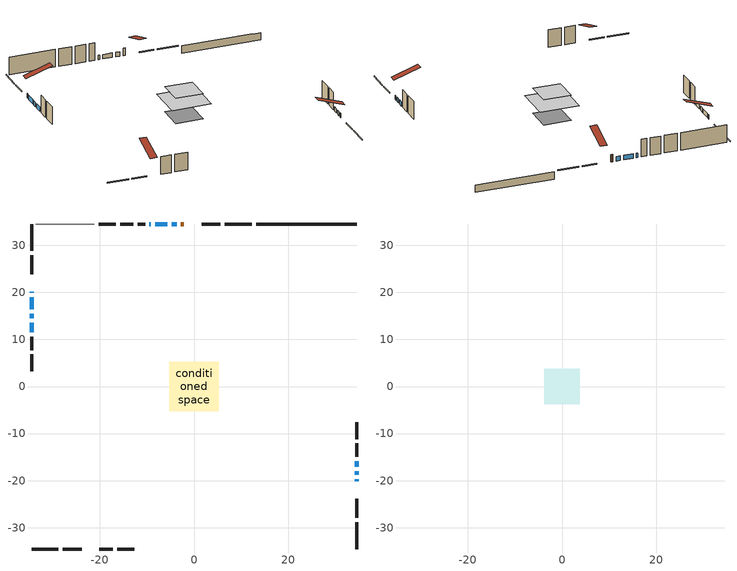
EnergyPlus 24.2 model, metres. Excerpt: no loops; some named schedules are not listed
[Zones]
conditioned space
 floor adiabatic (AdiabaticFloorConstruction): -5.28,-5.28 -5.28,5.28 5.28,5.28 5.28,-5.28 z3.05
 floor foundation (Slab1 construction): -3.73,-3.73 -3.73,3.73 3.73,3.73 3.73,-3.73 z-1.52
 wall outside (RimJoist1 construction): 12.26,34.52 6.54,34.52 / -34.52,-34.52 -28.81,-34.52 / -34.52,34.52 -34.52,28.81 / 34.52,-34.52 34.52,-28.81 z0.61:0.91
 wall outside (RimJoist2 construction): 5.61,34.52 1.61,34.52 / -27.88,-34.52 -23.88,-34.52 / -34.52,27.88 -34.52,23.88 / 34.52,-27.88 34.52,-23.88 z0.61:0.91
 wall outside (AdiabaticWallConstruction 1): -2.16,34.52 -2.77,34.52 z0.61:2.64
 wall outside (AdiabaticWallConstruction): 34.52,-20.1 34.52,-19.68 / -34.52,20.1 -34.52,19.88 / 34.52,-18.75 34.52,-17.99 / -3.69,34.52 -4.75,34.52 / -5.68,34.52 -8.22,34.52 / -34.52,18.95 -34.52,16.41 / -34.52,15.48 -34.52,14.47 / 34.52,-17.06 34.52,-15.87 / -9.15,34.52 -9.47,34.52 / -34.52,13.54 -34.52,11.51 z0.61:1.83
 wall outside (Wall2 construction): -12.87,34.52 -15.72,34.52 / -20.1,-34.52 -17.25,-34.52 / -34.52,10.58 -34.52,7.73 / 34.52,-14.94 34.52,-12.09 z0.61:5.49
 wall outside (Wall3 construction): -16.65,34.52 -20.24,34.52 / -16.33,-34.52 -12.73,-34.52 / -34.52,6.8 -34.52,3.21 / 34.52,-11.16 34.52,-7.57 z0.61:5.49
 wall foundation (FoundationWall1 construction): 13.19,34.52,-1.52 13.19,34.52,0.61 32.39,34.52,0.61 32.39,34.52,0.48 34.52,34.52,0.48 34.52,34.52,-1.52
 wall othersidecoefficients (Wall1 construction): -10.4,34.52 -11.94,34.52 z0.61:5.49
 wall adiabatic (Wall4 construction): -21.17,34.52 -33.59,34.52 z0.61:5.49
 window (WindowConstruction 8): 34.52,-20.1 34.52,-19.68 z0.61:1.83
 window (WindowConstruction 9): -34.52,20.1 -34.52,19.88 z0.61:1.83
 window (WindowConstruction): 34.52,-18.75 34.52,-17.99 z0.61:1.83
 window (WindowConstruction 1): -3.7,34.52 -4.75,34.52 z0.61:1.83
 window (WindowConstruction 2): -5.68,34.52 -8.22,34.52 z0.61:1.83
 window (WindowConstruction 3): -34.52,18.95 -34.52,16.41 z0.61:1.83
 window (WindowConstruction 4): -34.52,15.48 -34.52,14.47 z0.61:1.83
 window (WindowConstruction 5): 34.52,-17.06 34.52,-15.87 z0.61:1.83
 window (WindowConstruction 6): -9.15,34.52 -9.47,34.52 z0.61:1.83
 window (WindowConstruction 7): -34.52,13.54 -34.52,11.51 z0.61:1.83
 door (Door): -2.16,34.52 -2.77,34.52 z0.61:2.64
 ceiling adiabatic (AdiabaticFloorConstruction): 5.28,-5.28 5.28,5.28 -5.28,5.28 -5.28,-5.28 z3.05
attic - vented
 floor to conditioned space (Floor1 construction Reversed): -3.73,-3.73 -3.73,3.73 3.73,3.73 3.73,-3.73 z5.49
 roof outside (Roof1 construction): -1.23,34.52,5.49 -1.23,27.25,7.91 0.68,27.25,7.91 0.68,34.52,5.49; -21.03,-34.52,5.49 -21.03,-27.25,7.91 -22.95,-27.25,7.91 -22.95,-34.52,5.49; -34.52,21.03,5.49 -27.25,21.03,7.91 -27.25,22.95,7.91 -34.52,22.95,5.49; 34.52,-21.03,5.49 27.25,-21.03,7.91 27.25,-22.95,7.91 34.52,-22.95,5.49
[Building]
Building 1: Terrain=Suburbs
[Site:Location]
Toronto City Centre_ON: Latitude {deg}=43.63; Longitude {deg}=-79.39; Time Zone {hr}=-5; Elevation {m}=77; Keep Site Location Information=Yes
[Site:GroundTemperature:Shallow]
5.01852, 3.26908, 3.12898, 3.95918, 7.29196, 10.6092, 13.4851, 15.3069, 15.4617, 13.9799, 11.1774, 7.9619
[Site:WaterMainsTemperature]
Calculation Method=Schedule; Temperature Schedule=mains temperature schedule
[Material] Roughness=Rough; Thermal Absorptance=0.9
Name | Thickness {m} | Conductivity {W/m-K} | Density {kg/m3} | Specific Heat {J/kg-K} | Solar Absorptance | Visible Absorptance
asphalt or fiberglass shingles | 0.00635 | 0.162714 | 1121.4 | 1465.45 | 0.4 | 0.4
ceiling loosefill ins | 0.0846667 | 0.0480833 | 16.02 | 1046.75 | 0.7 | 0.7
ceiling stud and cavity | 0.1397 | 0.0882505 | 65.682 | 1177.47 | 0.7 | 0.7
concrete 4.0 in. | 0.1016 | 1.803125 | 2242.8 | 837.4 | 0.7 | 0.7
concrete 8.0 in. | 0.2032 | 1.803125 | 2242.8 | 837.4 | 0.7 | 0.7
door material | 0.04445 | 0.053851 | 512.64 | 1214.23 | 0.7 | 0.7
exterior vertical ins | 0.0454343 | 0.029427 | 32.04 | 1214.23 | 0.7 | 0.7
floor covering | 0.0127 | 0.0433444 | 54.468 | 1339.84 | 0.6 | 0.6
floor rigid ins; wall rigid ins | 0.512978 | 0.029427 | 32.04 | 1214.23 | 0.7 | 0.7
floor stud and cavity | 0.1397 | 1.75129 | 37.0049 | 1207.88 | 0.7 | 0.7
furniture material conditioned space 1 | 0.1524 | 0.115458 | 640.8 | 1214.23 | 0.6 | 0.6
gypsum board | 0.0127 | 0.160291 | 801 | 837.4 | 0.6 | 0.6
gypsum board 1 | 0.0127 | 0.160291 | 801 | 837.4 | 0.7 | 0.7
osb sheathing 0.5 in. | 0.0127 | 0.115458 | 512.64 | 1214.23 | 0.4 | 0.4
osb sheathing 0.5 in. 1 | 0.0127 | 0.115458 | 512.64 | 1214.23 | 0.7 | 0.7
osb sheathing 0.75 in. | 0.01905 | 0.115458 | 512.64 | 1214.23 | 0.7 | 0.7
osb sheathing 2.0 in. | 0.0508 | 0.115458 | 512.64 | 1214.23 | 0.7 | 0.7
rim joist rigid ins | 0.051816 | 0.029427 | 32.04 | 1214.23 | 0.7 | 0.7
rim joist stud and cavity | 0.0508 | 0.0451784 | 125.044 | 1163.47 | 0.6 | 0.6
rim joist stud and cavity 1 | 0.0508 | 0.0403734 | 125.044 | 1163.47 | 0.6 | 0.6
wall stud and cavity | 0.1397 | 0.0772867 | 139.0536 | 1170.24 | 0.7 | 0.7
wall stud and cavity 1 | 0.1397 | 0.0816238 | 139.0536 | 1170.24 | 0.7 | 0.7
wall stud and cavity 2 | 0.1397 | 0.0814562 | 139.0536 | 1170.24 | 0.7 | 0.7
wall stud and cavity 3 | 0.1397 | 0.0743881 | 139.0536 | 1170.24 | 0.7 | 0.7
wall stud and cavity 4 | 0.0889 | 0.380278 | 52.3479 | 1209.89 | 0.7 | 0.7
wall stud and cavity 5 | 0.0889 | 0.391764 | 83.0341 | 1211.67 | 0.7 | 0.7
wood siding | 0.0254 | 0.102417 | 544.68 | 1172.36 | 0.4 | 0.4
wood siding 1; wood siding 2; wood siding 3 | 0.0254 | 0.102417 | 544.68 | 1172.36 | 0.7 | 0.7
[WindowMaterial:SimpleGlazingSystem]
Name | U-Factor {W/m2-K} | Solar Heat Gain Coefficient
WindowMaterial | 2.38987 | 0.51
WindowMaterial 1 | 7.111695 | 0.75
WindowMaterial 2 | 6.84426 | 0.79
WindowMaterial 3 | 7.12703 | 0.75
WindowMaterial 4 | 2.25246 | 0.56
WindowMaterial 5 | 2.54318 | 0.43
WindowMaterial 6 | 6.779532 | 0.73
WindowMaterial 7 | 8.11613 | 0.61
[Construction]
AdiabaticFloorConstruction: floor stud and cavity, floor rigid ins, osb sheathing 0.75 in., floor covering
AdiabaticWallConstruction: wood siding 2, wall rigid ins, wall stud and cavity 4, gypsum board
AdiabaticWallConstruction 1: wood siding 3, wall rigid ins, wall stud and cavity 4, gypsum board
Door: door material
Floor1 construction Reversed: gypsum board, ceiling stud and cavity, ceiling loosefill ins
FoundationWall1 construction: concrete 8.0 in., gypsum board 1
furniture construction conditioned space 1: furniture material conditioned space 1
PartitionWallConstruction: gypsum board, wall stud and cavity 5, gypsum board
RimJoist1 construction: wood siding 1, osb sheathing 2.0 in., rim joist stud and cavity
RimJoist2 construction: wood siding 1, rim joist rigid ins, osb sheathing 2.0 in., rim joist stud and cavity 1
Roof1 construction: asphalt or fiberglass shingles
Slab1 construction: concrete 4.0 in.
Wall1 construction: osb sheathing 0.5 in., wall stud and cavity, gypsum board
Wall2 construction: wood siding, osb sheathing 0.5 in. 1, wall stud and cavity 1, gypsum board
Wall3 construction: wood siding, osb sheathing 0.5 in. 1, wall stud and cavity 2, gypsum board
Wall4 construction: osb sheathing 0.5 in., wall stud and cavity 3, gypsum board
WindowConstruction: WindowMaterial
WindowConstruction 1: WindowMaterial 1
WindowConstruction 2; WindowConstruction 3: WindowMaterial 2
WindowConstruction 4; WindowConstruction 7: WindowMaterial 3
WindowConstruction 5: WindowMaterial 4
WindowConstruction 6: WindowMaterial 5
WindowConstruction 8: WindowMaterial 6
WindowConstruction 9: WindowMaterial 7
[Zone] Multiplier=1; Part of Total Floor Area=Yes
Name | Volume {m3}
attic - vented | 21.9331
conditioned space | 418
[Space]
Name | Zone | Volume {m3}
attic - vented 1 | attic - vented | 21.9331
conditioned space 1 | conditioned space | 418
[ZoneInfiltration:EffectiveLeakageArea]
infil attic - vented 1: Zone or Space=attic - vented 1; Schedule=Always On Discrete; Effective Air Leakage Area {cm2}=2346.95; Stack Coefficient=0.000168557; Wind Coefficient=8.77189e-06
[ZoneMixing]
whole house fan mix: Zone or Space=attic - vented; Schedule=Always On Continuous; Design Flow Rate Calculation Method=Flow/Zone; Design Flow Rate {m3/s}=0; Source Zone or Space=conditioned space
[SurfaceProperty:ExposedFoundationPerimeter]
Slab1: Exposed Perimeter Calculation Method=TotalExposedPerimeter; Total Exposed Perimeter {m}=21.336
[SurfaceProperty:OtherSideCoefficients]
other non-freezing space: Combined Convective/Radiative Film Coefficient {W/m2-K}=8.35; Constant Temperature Coefficient=1; External Dry-Bulb Temperature Coefficient=0; Ground Temperature Coefficient=0; Wind Speed Coefficient=0; Zone Air Temperature Coefficient=0; Constant Temperature Schedule=other non-freezing space; Previous Other Side Temperature Coefficient=0
[InternalMass] Zone or ZoneList=conditioned space; Space or SpaceList=conditioned space 1
Name | Construction | Surface Area {m2}
furniture mass conditioned space 1 | furniture construction conditioned space 1 | 66.8961
partition wall mass | PartitionWallConstruction | 167.24
[Lights]
interior lighting: Zone or ZoneList or Space or SpaceList=conditioned space 1; Schedule=interior lighting schedule; Design Level Calculation Method=LightingLevel; Lighting Level {W}=343.2; Return Air Fraction=0; Fraction Radiant=0.6; Fraction Visible=0.2; Fraction Replaceable=1
[People]
occupants: Zone or ZoneList or Space or SpaceList=conditioned space 1; Number of People Schedule=occupants schedule; Number of People Calculation Method=People; Number of People=3; Fraction Radiant=0.314171; Sensible Heat Fraction=0.56303; Activity Level Schedule=occupants activity schedule; Carbon Dioxide Generation Rate {m3/s-W}=0; Enable ASHRAE 55 Comfort Warnings=No; Mean Radiant Temperature Calculation Type=EnclosureAveraged
[ElectricEquipment] Zone or ZoneList or Space or SpaceList=conditioned space 1; Design Level Calculation Method=EquipmentLevel
Name | Schedule | Design Level {W} | Fraction Latent | Fraction Radiant | Fraction Lost
clothes dryer | clothes dryer schedule | 140.772 | 0.015 | 0.081 | 0.85
clothes washer | clothes washer schedule | 32.1985 | 0.03 | 0.162 | 0.7
cooking range | cooking range schedule | 208.969 | 0.08 | 0.432 | 0.2
dishwasher | dishwasher schedule | 66.8632 | 0.3 | 0.18 | 0.4
fridge | fridge schedule | 72.9452 | 0 | 0.6 | 0
mech vent bath fan 0 | mech vent bath fan 0 schedule | 50.2 | 0 | 0 | 1
mech vent bath fan 1 | mech vent bath fan 1 schedule | 50.2 | 0 | 0 | 1
mech vent house fan | mech vent house fan schedule | 0 | 0 | 0 | 1
mech vent house fan cfis | mech vent house fan cfis schedule | 0 | 0 | 0 | 0
mech vent range fan 0 | mech vent range fan 0 schedule | 57 | 0 | 0 | 1
misc plug loads | misc plug loads schedule | 494.7 | 0.045 | 0.513 | 0.1
whole house fan | Always On Discrete | 0 | 0 | 0 | 1
[OtherEquipment] Zone or ZoneList or Space or SpaceList=conditioned space 1; Design Level Calculation Method=EquipmentLevel
Name | Fuel Type | Schedule | Design Level {W} | Fraction Latent | Fraction Radiant | Fraction Lost
clothes dryer 1 | Electricity | clothes dryer schedule | 0 | 0.015 | 0.081 | 0.85
cooking range 1 | Electricity | cooking range schedule | 0 | 0.08 | 0.432 | 0.2
general water use latent | None | general water use schedule | 59.3978 | 1 | 0 | 0
general water use sensible | None | general water use schedule | -58.539 | 0 | 0.6 | 0
mech vent house fan latent load | None | Always On Discrete | 0 | 1 | 0 | 0
mech vent house fan sensible load | None | Always On Discrete | 0 | 0 | 0 | 0
water heater energy adjustment1 | NaturalGas | Always On Discrete | 0.01 | 0 | 0 | 1
[ZoneInfiltration:DesignFlowRate] Zone or ZoneList or Space or SpaceList=conditioned space 1; Schedule=Always On Discrete; Design Flow Rate Calculation Method=Flow/Zone; Design Flow Rate {m3/s}=0
infil flow; natural vent flow; whole house fan flow
[AvailabilityManager:Scheduled]
central ac and furnace airloop Availability Manager: Schedule=Always On Discrete
[Foundation:Kiva]
Foundation Kiva 1: Initial Indoor Air Temperature {C}=18; Wall Height Above Grade {m}=0.609996; Wall Depth Below Slab {m}=0.2032; Custom Block Material Name 1=exterior vertical ins; Custom Block Depth 1 {m}=2.13; Custom Block X Position 1 {m}=0.2159; Custom Block Z Position 1 {m}=0
[Foundation:Kiva:Settings]
Soil Conductivity {W/m-K}=0.849921; Soil Density {kg/m3}=1842.3; Soil Specific Heat {J/kg-K}=418.7; Ground Solar Absorptivity=0.9; Ground Thermal Absorptivity=0.9; Ground Surface Roughness {m}=0.03; Far-Field Width {m}=40; Deep-Ground Boundary Condition=ZeroFlux; Deep-Ground Depth {m}=40; Minimum Cell Dimension {m}=0.2; Maximum Cell Growth Coefficient=3; Simulation Timestep=Timestep
[Exterior:Lights]
exterior lighting: Schedule=exterior lighting schedule; Design Level {W}=75.6
[EnergyManagementSystem:GlobalVariable]
central_ac_and_furnace_airloop_Fan_RTF
infil_program_Qfan
infil_program_Qinf
natural_vent_program_Qnv
natural_vent_program_Qwhf
[EnergyManagementSystem:Sensor]
Name | Output:Variable or Output:Meter Index Key | Output:Variable or Output:Meter
airflow_gain | infil flow | Infiltration Sensible Heat Gain Energy
airflow_gain_1 | natural vent flow | Infiltration Sensible Heat Gain Energy
airflow_gain_2 | whole house fan flow | Infiltration Sensible Heat Gain Energy
airflow_loss | infil flow | Infiltration Sensible Heat Loss Energy
airflow_loss_1 | natural vent flow | Infiltration Sensible Heat Loss Energy
airflow_loss_2 | whole house fan flow | Infiltration Sensible Heat Loss Energy
clg_load_cond |  | Cooling:EnergyTransfer:Zone:CONDITIONED SPACE
clg_sp_s; clg_sp_s_1 | cooling setpoint | Schedule Value
clothes_dryer_exhaust_0_sch_s | clothes dryer exhaust 0 schedule | Schedule Value
cool_season | cooling season schedule | Schedule Value
htg_load_cond |  | Heating:EnergyTransfer:Zone:CONDITIONED SPACE
htg_sp_s; htg_sp_s_1 | heating setpoint | Schedule Value
ig_ee_conv | clothes dryer | Electric Equipment Convective Heating Energy
ig_ee_conv_2 | cooking range | Electric Equipment Convective Heating Energy
ig_ee_conv_4 | fridge | Electric Equipment Convective Heating Energy
ig_ee_conv_5 | misc plug loads | Electric Equipment Convective Heating Energy
ig_ee_conv_6 | whole house fan | Electric Equipment Convective Heating Energy
ig_ee_rad | clothes dryer | Electric Equipment Radiant Heating Energy
ig_ee_rad_2 | cooking range | Electric Equipment Radiant Heating Energy
ig_ee_rad_4 | fridge | Electric Equipment Radiant Heating Energy
ig_ee_rad_5 | misc plug loads | Electric Equipment Radiant Heating Energy
ig_ee_rad_6 | whole house fan | Electric Equipment Radiant Heating Energy
ig_lgt_conv | interior lighting | Lights Convective Heating Energy
ig_lgt_rad | interior lighting | Lights Radiant Heating Energy
ig_lgt_vis | interior lighting | Lights Visible Radiation Heating Energy
ig_oe_conv | clothes dryer 1 | Other Equipment Convective Heating Energy
ig_oe_conv_1 | cooking range 1 | Other Equipment Convective Heating Energy
ig_oe_conv_2 | general water use latent | Other Equipment Convective Heating Energy
ig_oe_conv_3 | general water use sensible | Other Equipment Convective Heating Energy
ig_oe_conv_4 | water heater energy adjustment1 | Other Equipment Convective Heating Energy
ig_oe_rad | clothes dryer 1 | Other Equipment Radiant Heating Energy
ig_oe_rad_1 | cooking range 1 | Other Equipment Radiant Heating Energy
ig_oe_rad_2 | general water use latent | Other Equipment Radiant Heating Energy
ig_oe_rad_3 | general water use sensible | Other Equipment Radiant Heating Energy
ig_oe_rad_4 | water heater energy adjustment1 | Other Equipment Radiant Heating Energy
ig_ppl_conv | occupants | People Convective Heating Energy
ig_ppl_rad | occupants | People Radiant Heating Energy
im_conv | furniture mass conditioned space 1 | Surface Inside Face Convection Heat Gain Energy
im_conv_1 | partition wall mass | Surface Inside Face Convection Heat Gain Energy
im_ig | furniture mass conditioned space 1 | Surface Inside Face Internal Gains Radiation Heat Gain Energy
im_ig_1 | partition wall mass | Surface Inside Face Internal Gains Radiation Heat Gain Energy
im_lgt | furniture mass conditioned space 1 | Surface Inside Face Lights Radiation Heat Gain Energy
im_lgt_1 | partition wall mass | Surface Inside Face Lights Radiation Heat Gain Energy
im_sol | furniture mass conditioned space 1 | Surface Inside Face Solar Radiation Heat Gain Energy
im_sol_1 | partition wall mass | Surface Inside Face Solar Radiation Heat Gain Energy
im_surf | furniture mass conditioned space 1 | Surface Inside Face Net Surface Thermal Radiation Heat Gain Energy
im_surf_1 | partition wall mass | Surface Inside Face Net Surface Thermal Radiation Heat Gain Energy
mech_vent_bath_fan_0_sch_s | mech vent bath fan 0 schedule | Schedule Value
mech_vent_bath_fan_1_sch_s | mech vent bath fan 1 schedule | Schedule Value
mech_vent_range_fan_0_sch_s | mech vent range fan 0 schedule | Schedule Value
mv_conv | mech vent bath fan 0 | Electric Equipment Convective Heating Energy
mv_conv_1 | mech vent bath fan 1 | Electric Equipment Convective Heating Energy
mv_conv_2 | mech vent house fan | Electric Equipment Convective Heating Energy
mv_conv_3 | mech vent house fan cfis | Electric Equipment Convective Heating Energy
mv_conv_4 | mech vent range fan 0 | Electric Equipment Convective Heating Energy
mv_conv_5 | mech vent house fan latent load | Other Equipment Convective Heating Energy
mv_conv_6 | mech vent house fan sensible load | Other Equipment Convective Heating Energy
mv_rad | mech vent bath fan 0 | Electric Equipment Radiant Heating Energy
mv_rad_1 | mech vent bath fan 1 | Electric Equipment Radiant Heating Energy
mv_rad_2 | mech vent house fan | Electric Equipment Radiant Heating Energy
mv_rad_3 | mech vent house fan cfis | Electric Equipment Radiant Heating Energy
mv_rad_4 | mech vent range fan 0 | Electric Equipment Radiant Heating Energy
mv_rad_5 | mech vent house fan latent load | Other Equipment Radiant Heating Energy
mv_rad_6 | mech vent house fan sensible load | Other Equipment Radiant Heating Energy
natural_vent_s | natural vent schedule | Schedule Value
oa_temp |  | Site Outdoor Air Drybulb Temperature
out_pb_s |  | Site Outdoor Air Barometric Pressure
out_wt_s |  | Site Outdoor Air Humidity Ratio
site_vw_s |  | Site Wind Speed
ss_back_out | Window1 | Surface Window Shortwave from Zone Back Out Window Heat Transfer Rate
ss_back_out_1 | Window11 | Surface Window Shortwave from Zone Back Out Window Heat Transfer Rate
ss_back_out_2 | Window2 | Surface Window Shortwave from Zone Back Out Window Heat Transfer Rate
ss_back_out_3 | Window3 | Surface Window Shortwave from Zone Back Out Window Heat Transfer Rate
ss_back_out_4 | Window4 | Surface Window Shortwave from Zone Back Out Window Heat Transfer Rate
ss_back_out_5 | Window5 | Surface Window Shortwave from Zone Back Out Window Heat Transfer Rate
ss_back_out_6 | Window6 | Surface Window Shortwave from Zone Back Out Window Heat Transfer Rate
ss_back_out_7 | Window7 | Surface Window Shortwave from Zone Back Out Window Heat Transfer Rate
ss_back_out_8 | Window8 | Surface Window Shortwave from Zone Back Out Window Heat Transfer Rate
ss_back_out_9 | Window9 | Surface Window Shortwave from Zone Back Out Window Heat Transfer Rate
ss_conv | Door1 | Surface Inside Face Convection Heat Gain Energy
ss_conv_1 | Window1 | Surface Inside Face Convection Heat Gain Energy
ss_conv_10 | Window9 | Surface Inside Face Convection Heat Gain Energy
ss_conv_2 | Window11 | Surface Inside Face Convection Heat Gain Energy
ss_conv_3 | Window2 | Surface Inside Face Convection Heat Gain Energy
ss_conv_4 | Window3 | Surface Inside Face Convection Heat Gain Energy
ss_conv_5 | Window4 | Surface Inside Face Convection Heat Gain Energy
ss_conv_6 | Window5 | Surface Inside Face Convection Heat Gain Energy
ss_conv_7 | Window6 | Surface Inside Face Convection Heat Gain Energy
ss_conv_8 | Window7 | Surface Inside Face Convection Heat Gain Energy
ss_conv_9 | Window8 | Surface Inside Face Convection Heat Gain Energy
ss_ig | Door1 | Surface Inside Face Internal Gains Radiation Heat Gain Energy
ss_ig_1 | Window1 | Surface Inside Face Internal Gains Radiation Heat Gain Energy
ss_ig_10 | Window9 | Surface Inside Face Internal Gains Radiation Heat Gain Energy
ss_ig_2 | Window11 | Surface Inside Face Internal Gains Radiation Heat Gain Energy
ss_ig_3 | Window2 | Surface Inside Face Internal Gains Radiation Heat Gain Energy
ss_ig_4 | Window3 | Surface Inside Face Internal Gains Radiation Heat Gain Energy
ss_ig_5 | Window4 | Surface Inside Face Internal Gains Radiation Heat Gain Energy
ss_ig_6 | Window5 | Surface Inside Face Internal Gains Radiation Heat Gain Energy
ss_ig_7 | Window6 | Surface Inside Face Internal Gains Radiation Heat Gain Energy
ss_ig_8 | Window7 | Surface Inside Face Internal Gains Radiation Heat Gain Energy
ss_ig_9 | Window8 | Surface Inside Face Internal Gains Radiation Heat Gain Energy
ss_lgt | Door1 | Surface Inside Face Lights Radiation Heat Gain Energy
ss_sol | Door1 | Surface Inside Face Solar Radiation Heat Gain Energy
ss_surf | Door1 | Surface Inside Face Net Surface Thermal Radiation Heat Gain Energy
ss_surf_1 | Window1 | Surface Inside Face Net Surface Thermal Radiation Heat Gain Energy
ss_surf_10 | Window9 | Surface Inside Face Net Surface Thermal Radiation Heat Gain Energy
ss_surf_2 | Window11 | Surface Inside Face Net Surface Thermal Radiation Heat Gain Energy
ss_surf_3 | Window2 | Surface Inside Face Net Surface Thermal Radiation Heat Gain Energy
ss_surf_4 | Window3 | Surface Inside Face Net Surface Thermal Radiation Heat Gain Energy
ss_surf_5 | Window4 | Surface Inside Face Net Surface Thermal Radiation Heat Gain Energy
ss_surf_6 | Window5 | Surface Inside Face Net Surface Thermal Radiation Heat Gain Energy
ss_surf_7 | Window6 | Surface Inside Face Net Surface Thermal Radiation Heat Gain Energy
ss_surf_8 | Window7 | Surface Inside Face Net Surface Thermal Radiation Heat Gain Energy
ss_surf_9 | Window8 | Surface Inside Face Net Surface Thermal Radiation Heat Gain Energy
ss_trans_in | Window1 | Surface Window Transmitted Solar Radiation Rate
ss_trans_in_1 | Window11 | Surface Window Transmitted Solar Radiation Rate
ss_trans_in_2 | Window2 | Surface Window Transmitted Solar Radiation Rate
ss_trans_in_3 | Window3 | Surface Window Transmitted Solar Radiation Rate
ss_trans_in_4 | Window4 | Surface Window Transmitted Solar Radiation Rate
ss_trans_in_5 | Window5 | Surface Window Transmitted Solar Radiation Rate
ss_trans_in_6 | Window6 | Surface Window Transmitted Solar Radiation Rate
ss_trans_in_7 | Window7 | Surface Window Transmitted Solar Radiation Rate
ss_trans_in_8 | Window8 | Surface Window Transmitted Solar Radiation Rate
ss_trans_in_9 | Window9 | Surface Window Transmitted Solar Radiation Rate
ss_trans_out | Window1 | Surface Inside Face Initial Transmitted Diffuse Transmitted Out Window Solar Radiation Rate
ss_trans_out_1 | Window11 | Surface Inside Face Initial Transmitted Diffuse Transmitted Out Window Solar Radiation Rate
ss_trans_out_2 | Window2 | Surface Inside Face Initial Transmitted Diffuse Transmitted Out Window Solar Radiation Rate
ss_trans_out_3 | Window3 | Surface Inside Face Initial Transmitted Diffuse Transmitted Out Window Solar Radiation Rate
ss_trans_out_4 | Window4 | Surface Inside Face Initial Transmitted Diffuse Transmitted Out Window Solar Radiation Rate
ss_trans_out_5 | Window5 | Surface Inside Face Initial Transmitted Diffuse Transmitted Out Window Solar Radiation Rate
ss_trans_out_6 | Window6 | Surface Inside Face Initial Transmitted Diffuse Transmitted Out Window Solar Radiation Rate
ss_trans_out_7 | Window7 | Surface Inside Face Initial Transmitted Diffuse Transmitted Out Window Solar Radiation Rate
ss_trans_out_8 | Window8 | Surface Inside Face Initial Transmitted Diffuse Transmitted Out Window Solar Radiation Rate
ss_trans_out_9 | Window9 | Surface Inside Face Initial Transmitted Diffuse Transmitted Out Window Solar Radiation Rate
s_conv | Floor1 | Surface Inside Face Convection Heat Gain Energy
s_conv_1 | FoundationWall1 | Surface Inside Face Convection Heat Gain Energy
s_conv_10 | RimJoist2:270 | Surface Inside Face Convection Heat Gain Energy
s_conv_11 | RimJoist2:90 | Surface Inside Face Convection Heat Gain Energy
s_conv_12 | Slab1 | Surface Inside Face Convection Heat Gain Energy
s_conv_13 | Wall1 | Surface Inside Face Convection Heat Gain Energy
s_conv_14 | Wall2:0 | Surface Inside Face Convection Heat Gain Energy
s_conv_15 | Wall2:180 | Surface Inside Face Convection Heat Gain Energy
s_conv_16 | Wall2:270 | Surface Inside Face Convection Heat Gain Energy
s_conv_17 | Wall2:90 | Surface Inside Face Convection Heat Gain Energy
s_conv_18 | Wall3:0 | Surface Inside Face Convection Heat Gain Energy
s_conv_19 | Wall3:180 | Surface Inside Face Convection Heat Gain Energy
s_conv_2 | inferred conditioned ceiling | Surface Inside Face Convection Heat Gain Energy
s_conv_20 | Wall3:270 | Surface Inside Face Convection Heat Gain Energy
s_conv_21 | Wall3:90 | Surface Inside Face Convection Heat Gain Energy
s_conv_22 | Wall4 | Surface Inside Face Convection Heat Gain Energy
s_conv_3 | inferred conditioned floor | Surface Inside Face Convection Heat Gain Energy
s_conv_4 | RimJoist1:0 | Surface Inside Face Convection Heat Gain Energy
s_conv_5 | RimJoist1:180 | Surface Inside Face Convection Heat Gain Energy
s_conv_6 | RimJoist1:270 | Surface Inside Face Convection Heat Gain Energy
s_conv_7 | RimJoist1:90 | Surface Inside Face Convection Heat Gain Energy
s_conv_8 | RimJoist2:0 | Surface Inside Face Convection Heat Gain Energy
s_conv_9 | RimJoist2:180 | Surface Inside Face Convection Heat Gain Energy
s_ig | Floor1 | Surface Inside Face Internal Gains Radiation Heat Gain Energy
s_ig_1 | FoundationWall1 | Surface Inside Face Internal Gains Radiation Heat Gain Energy
